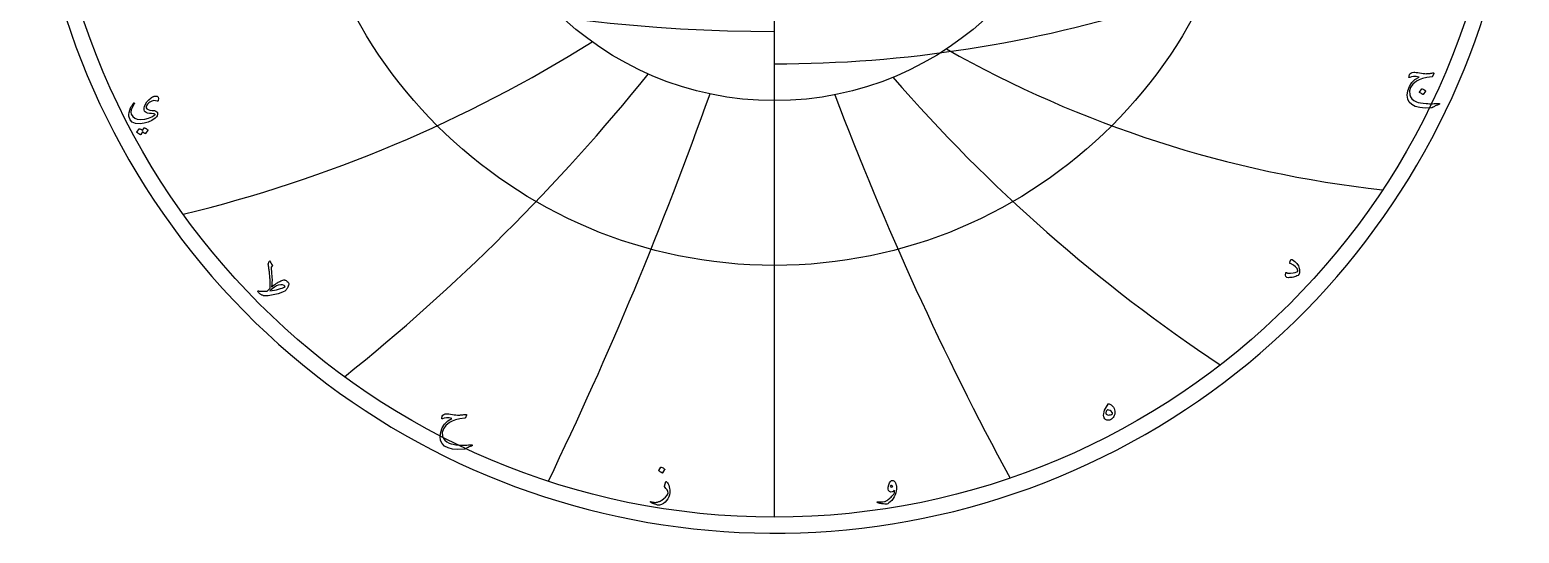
# Model space of a CAD drawing. Header units: millimetres. Extents: x -68 to 68, y -68 to 70.
# Drawn here: x -68.5 to 68.5, y -68.5 to -22.2 of the extents above; entities that cross this region are included whole.
import ezdxf

# ---------------------------------------------------------------- set-up
doc = ezdxf.new("R2010")
doc.units = ezdxf.units.MM
for name, color, linetype in [('CUT_OUTER', 1, 'Continuous'), ('ENGRAVE', 7, 'Continuous'), ('ENGRAVE_FINE', 8, 'Continuous'), ('TEXT', 5, 'Continuous')]:
    doc.layers.add(name, color=color, linetype=linetype)

msp = doc.modelspace()

# ---------------------------------------------------------------- linework, layer by layer
at = {"layer": 'CUT_OUTER'}
msp.add_arc((-0.0002, -0.0002), 68.4749, 142.031029, 87.802838, dxfattribs=at)
at = {"layer": 'ENGRAVE'}
for points in [[(0, -67), (0, 67)], [(0, -67), (0, 67)], [(0, -67), (0, -28.7086)], [(0, -67), (0, -28.7086)]]:
    msp.add_lwpolyline(points, dxfattribs=at)
for radius in [67, 43.8575, 28.7086]:
    msp.add_circle((0, 0), radius, dxfattribs=at)
for centre, radius, start, end in [((-84.2594, 84.2594), 126.9755, 283.613701, 302.105382), ((67.4841, 67.4841), 105.0319, 240.531979, 263.677326), ((-154.4212, 89.1551), 183.6246, 308.729876, 321.057664), ((123.5079, 71.3073), 149.2059, 220.99176, 236.421991), ((-343.9707, 92.1667), 358.7952, 334.253386, 340.41728), ((274.8861, 73.6555), 287.9427, 200.709041, 208.424156)]:
    msp.add_arc(centre, radius, start, end, dxfattribs=at)
at = {"layer": 'ENGRAVE_FINE'}
for centre, radius, start, end in [((0, 90.5061), 115.8272, 270, 305.26668), ((0, 127.2794), 149.6259, 243.541053, 270)]:
    msp.add_arc(centre, radius, start, end, dxfattribs=at)
at = {"layer": 'TEXT'}
for points in [[(60.6133, -26.2412), (60.5111, -26.4711), (60.5018, -26.4863), (60.4909, -26.4977), (60.4784, -26.5055), (60.4643, -26.5094), (59.9919, -26.584), (59.5967, -26.6755), (59.2787, -26.7841), (59.0378, -26.9097), (58.7001, -27.1851), (58.4832, -27.4877), (58.3872, -27.8175), (58.4119, -28.1743), (58.487, -28.3676), (58.6142, -28.5384), (58.7935, -28.6869), (59.0251, -28.8131), (59.1877, -28.8695), (59.3902, -28.9153), (59.6326, -28.9504), (59.915, -28.9749), (60.0651, -28.982), (60.2131, -28.9866), (60.3589, -28.9884), (60.5026, -28.9876), (60.6437, -28.9844), (60.7815, -28.9791), (60.9162, -28.9717), (61.0477, -28.9621), (61.0785, -28.96), (61.103, -28.9621), (61.1211, -28.9685), (61.1328, -28.9791), (61.1392, -28.9922), (61.1413, -29.0057), (61.1392, -29.0198), (61.1328, -29.0345), (61.1282, -29.0423), (61.1227, -29.0488), (61.1164, -29.054), (61.1094, -29.0579), (61.1018, -29.0612), (61.094, -29.0648), (61.0858, -29.0687), (61.0775, -29.0728), (60.9548, -29.1119), (60.8465, -29.1526), (60.7525, -29.195), (60.6729, -29.2389), (60.622, -29.2705), (60.5755, -29.2974), (60.5336, -29.3195), (60.4962, -29.3368), (60.4639, -29.3501), (60.4372, -29.3602), (60.416, -29.3671), (60.4004, -29.3709), (59.8181, -29.3924), (59.3231, -29.3506), (58.9154, -29.2455), (58.595, -29.0771), (58.3635, -28.8461), (58.2267, -28.5576), (58.1846, -28.2116), (58.2373, -27.8082), (58.3768, -27.4018), (58.595, -27.0555), (58.892, -26.7695), (59.2678, -26.5435), (59.0017, -26.4927), (58.7696, -26.4807), (58.5716, -26.5076), (58.4077, -26.5733), (58.3933, -26.5786), (58.38, -26.5818), (58.3677, -26.5829), (58.3566, -26.5818), (58.3472, -26.5784), (58.3406, -26.5723), (58.3366, -26.5635), (58.3353, -26.552), (58.3411, -26.4991), (58.3502, -26.4466), (58.3624, -26.3947), (58.3778, -26.3434), (58.4321, -26.2436), (58.5184, -26.1699), (58.6365, -26.1222), (58.7866, -26.1007), (58.8816, -26.1015), (59.0006, -26.1124), (59.1435, -26.1334), (59.3104, -26.1645), (59.4826, -26.1957), (59.6414, -26.2167), (59.787, -26.2276), (59.9193, -26.2284), (59.9829, -26.2256), (60.0502, -26.2215), (60.1213, -26.216), (60.196, -26.2093), (60.2746, -26.2009), (60.3568, -26.1906), (60.4427, -26.1785), (60.5324, -26.1645), (60.5838, -26.1629), (60.6144, -26.1752), (60.6242, -26.2013), (60.6133, -26.2412)], [(-56.7772, -28.7573), (-56.9151, -28.7113), (-57.0689, -28.7094), (-57.2387, -28.7517), (-57.4244, -28.8382), (-57.5423, -28.9207), (-57.6405, -29.0192), (-57.7191, -29.1336), (-57.7779, -29.264), (-57.7837, -29.2901), (-57.7843, -29.3172), (-57.7795, -29.3454), (-57.7693, -29.3747), (-57.7018, -29.4657), (-57.5884, -29.5344), (-57.4292, -29.5807), (-57.2243, -29.6046), (-57.0221, -29.6262), (-56.8752, -29.6653), (-56.7836, -29.722), (-56.7474, -29.7963), (-56.7434, -29.9517), (-56.774, -30.0901), (-56.8392, -30.2114), (-56.939, -30.3157), (-57.256, -30.5321), (-57.5937, -30.6915), (-57.9522, -30.794), (-58.3314, -30.8395), (-58.7455, -30.8107), (-59.0553, -30.6862), (-59.2607, -30.4658), (-59.3619, -30.1497), (-59.3677, -29.9762), (-59.3427, -29.7877), (-59.2868, -29.5844), (-59.2001, -29.3662), (-59.1699, -29.3055), (-59.1388, -29.247), (-59.107, -29.1905), (-59.0744, -29.1363), (-59.0408, -29.0838), (-59.0058, -29.033), (-58.9695, -28.9838), (-58.9318, -28.9361), (-58.9116, -28.9164), (-58.8935, -28.9085), (-58.8775, -28.9122), (-58.8637, -28.9276), (-58.856, -28.9468), (-58.8541, -28.9659), (-58.8581, -28.9851), (-58.8679, -29.0043), (-59.043, -29.2864), (-59.1468, -29.5408), (-59.1793, -29.7675), (-59.1404, -29.9666), (-59.0154, -30.1763), (-58.8317, -30.3243), (-58.5896, -30.4105), (-58.2888, -30.435), (-57.9035, -30.4044), (-57.5564, -30.3253), (-57.2477, -30.1978), (-56.9773, -30.0219), (-56.9611, -30.007), (-56.955, -29.9921), (-56.959, -29.9772), (-56.9731, -29.9623), (-57.0303, -29.9346), (-57.1296, -29.9112), (-57.2709, -29.8921), (-57.4543, -29.8772), (-57.6408, -29.8543), (-57.7832, -29.8112), (-57.8814, -29.7478), (-57.9354, -29.6643), (-57.9604, -29.5661), (-57.9673, -29.4631), (-57.9562, -29.3553), (-57.9269, -29.2427), (-57.8319, -29.0216), (-57.7002, -28.818), (-57.5317, -28.6319), (-57.3265, -28.4635), (-57.272, -28.4236), (-57.219, -28.389), (-57.1676, -28.3597), (-57.1179, -28.3357), (-57.07, -28.3168), (-57.0242, -28.3027), (-56.9805, -28.2934), (-56.939, -28.2889), (-56.7767, -28.3041), (-56.6772, -28.3751), (-56.6404, -28.5021), (-56.6665, -28.6849), (-56.6862, -28.7341), (-56.7112, -28.7626), (-56.7416, -28.7703), (-56.7772, -28.7573)], [(59.5148, -27.6208), (59.5201, -27.6155), (59.5275, -27.6123), (59.5371, -27.6112), (59.5488, -27.6123), (59.6316, -27.6458), (59.7096, -27.6868), (59.7827, -27.7352), (59.8511, -27.7911), (59.8578, -27.7996), (59.8607, -27.8082), (59.8599, -27.8167), (59.8554, -27.8252), (59.6553, -28.1488), (59.6478, -28.1565), (59.6382, -28.1584), (59.6265, -28.1544), (59.6127, -28.1445), (59.6007, -28.136), (59.5818, -28.1233), (59.556, -28.1062), (59.5233, -28.0849), (59.4831, -28.0594), (59.4349, -28.0296), (59.3788, -27.9955), (59.3146, -27.9572), (59.3061, -27.9508), (59.3018, -27.9444), (59.3018, -27.938), (59.3061, -27.9316)], [(-57.9695, -31.2142), (-57.9642, -31.2089), (-57.9567, -31.2057), (-57.9471, -31.2046), (-57.9354, -31.2057), (-57.8935, -31.2214), (-57.8529, -31.2387), (-57.8137, -31.2576), (-57.7757, -31.2781), (-57.7389, -31.3004), (-57.7028, -31.3249), (-57.6676, -31.3515), (-57.6331, -31.3803), (-57.6264, -31.389), (-57.6235, -31.3984), (-57.6243, -31.4082), (-57.6288, -31.4186), (-57.8332, -31.7422), (-57.8388, -31.7465), (-57.8471, -31.7465), (-57.858, -31.7422), (-57.8715, -31.7337), (-57.8809, -31.7258), (-57.896, -31.715), (-57.9171, -31.7013), (-57.9439, -31.6847), (-57.9769, -31.6649), (-58.0163, -31.6416), (-58.0621, -31.6149), (-58.1143, -31.5846), (-58.2761, -31.8359), (-58.2835, -31.8436), (-58.2931, -31.8455), (-58.3048, -31.8415), (-58.3186, -31.8316), (-58.3306, -31.8231), (-58.3495, -31.8103), (-58.3753, -31.7933), (-58.4081, -31.772), (-58.4482, -31.7465), (-58.4964, -31.7166), (-58.5526, -31.6826), (-58.6167, -31.6443), (-58.6234, -31.6379), (-58.6263, -31.6315), (-58.6255, -31.6251), (-58.621, -31.6187), (-58.4123, -31.3079), (-58.407, -31.3025), (-58.3995, -31.2994), (-58.39, -31.2983), (-58.3783, -31.2994), (-58.3426, -31.3109), (-58.308, -31.3244), (-58.2745, -31.3397), (-58.242, -31.3568), (-58.2106, -31.3756), (-58.1803, -31.3957), (-58.151, -31.4171), (-58.1228, -31.4399)], [(-46.5382, -43.6848), (-46.518, -43.6385), (-46.4999, -43.5975), (-46.4839, -43.5619), (-46.4701, -43.5315), (-46.4586, -43.5068), (-46.4499, -43.4879), (-46.4437, -43.4748), (-46.4403, -43.4676), (-46.4331, -43.4583), (-46.4243, -43.4517), (-46.4139, -43.4477), (-46.402, -43.4464), (-46.3921, -43.448), (-46.3839, -43.4527), (-46.3772, -43.4607), (-46.3721, -43.4719), (-46.3498, -43.5262), (-46.3296, -43.5741), (-46.3115, -43.6156), (-46.2955, -43.6507), (-46.2863, -43.6662), (-46.2758, -43.6827), (-46.264, -43.7002), (-46.2508, -43.7189), (-46.236, -43.7386), (-46.2194, -43.7593), (-46.2009, -43.7811), (-46.1805, -43.804), (-46.1678, -43.8272), (-46.1635, -43.8498), (-46.1678, -43.8719), (-46.1805, -43.8935), (-46.2614, -43.9999), (-46.2724, -44.0172), (-46.2795, -44.035), (-46.283, -44.0534), (-46.2827, -44.0723), (-46.2412, -44.5409), (-46.2146, -44.9207), (-46.2029, -45.2116), (-46.2061, -45.4136), (-46.2105, -45.489), (-46.2151, -45.5578), (-46.2201, -45.62), (-46.2252, -45.6755), (-46.2307, -45.7246), (-46.2364, -45.7675), (-46.2424, -45.8044), (-46.2487, -45.8351), (-46.1213, -45.7377), (-46.0033, -45.6499), (-45.8946, -45.5717), (-45.7952, -45.503), (-45.7054, -45.4437), (-45.6254, -45.3934), (-45.5553, -45.3521), (-45.495, -45.3199), (-45.3877, -45.272), (-45.2874, -45.2347), (-45.194, -45.2081), (-45.1075, -45.1922), (-45.0617, -45.1908), (-45.0138, -45.1996), (-44.9638, -45.2185), (-44.9116, -45.2475), (-44.8084, -45.3207), (-44.7328, -45.3912), (-44.6849, -45.4591), (-44.6647, -45.5243), (-44.666, -45.5969), (-44.6828, -45.6786), (-44.715, -45.7694), (-44.7626, -45.8692), (-44.8158, -45.9674), (-44.8648, -46.0491), (-44.9095, -46.1143), (-44.95, -46.163), (-45.033, -46.2245), (-45.1756, -46.2939), (-45.3779, -46.3714), (-45.6398, -46.4568), (-45.7857, -46.4991), (-45.9341, -46.5366), (-46.0849, -46.5694), (-46.238, -46.5973), (-46.393, -46.6207), (-46.5494, -46.6399), (-46.7071, -46.6548), (-46.8661, -46.6655), (-46.9242, -46.6537), (-46.9795, -46.6399), (-47.0317, -46.6239), (-47.0811, -46.6058), (-47.1281, -46.5856), (-47.1732, -46.5633), (-47.2164, -46.5388), (-47.2578, -46.5122), (-47.3305, -46.4589), (-47.3909, -46.4057), (-47.4391, -46.3525), (-47.475, -46.2993), (-47.4947, -46.2551), (-47.4984, -46.2247), (-47.4862, -46.2082), (-47.458, -46.2056), (-47.3782, -46.215), (-47.2924, -46.2221), (-47.2005, -46.2267), (-47.1024, -46.229), (-46.9982, -46.2289), (-46.8879, -46.2263), (-46.7715, -46.2214), (-46.6489, -46.2141), (-46.3679, -45.9373), (-46.3627, -45.8261), (-46.3599, -45.7138), (-46.3595, -45.6004), (-46.3615, -45.486), (-46.3656, -45.3702), (-46.3716, -45.2528), (-46.3795, -45.1339), (-46.3892, -45.0133), (-46.4001, -44.894), (-46.4115, -44.7786), (-46.4235, -44.6672), (-46.436, -44.5598), (-46.4485, -44.4562), (-46.4605, -44.356), (-46.4719, -44.2592), (-46.4829, -44.166), (-46.4931, -44.0796), (-46.5026, -44.0036), (-46.5112, -43.938), (-46.5191, -43.8828), (-46.5261, -43.8377), (-46.5324, -43.8024), (-46.5378, -43.777), (-46.5425, -43.7615), (-46.5454, -43.7439), (-46.5457, -43.7253), (-46.5433, -43.7056), (-46.5382, -43.6848)], [(47.3702, -43.5897), (47.3871, -43.539), (47.4037, -43.4933), (47.4201, -43.4528), (47.4362, -43.4172), (47.4517, -43.3865), (47.4665, -43.3603), (47.4805, -43.3386), (47.4936, -43.3214), (47.5141, -43.3049), (47.5373, -43.298), (47.5631, -43.3007), (47.5916, -43.3129), (47.8436, -43.4819), (48.0376, -43.678), (48.1736, -43.9013), (48.2516, -44.1517), (48.2625, -44.2233), (48.2697, -44.2933), (48.2731, -44.3617), (48.2729, -44.4285), (48.2686, -44.4932), (48.2601, -44.5552), (48.2473, -44.6145), (48.2303, -44.6712), (48.2151, -44.7016), (48.1952, -44.7287), (48.1704, -44.7527), (48.1409, -44.7734), (48.0392, -44.8232), (47.9344, -44.866), (47.8263, -44.902), (47.7151, -44.931), (47.6012, -44.9536), (47.4851, -44.9704), (47.367, -44.9813), (47.2467, -44.9863), (47.104, -44.9624), (47.0167, -44.882), (46.9848, -44.7452), (47.0082, -44.552), (47.0162, -44.531), (47.0274, -44.5147), (47.0418, -44.5033), (47.0593, -44.4967), (47.0745, -44.4985), (47.0902, -44.5041), (47.1064, -44.5134), (47.1232, -44.5265), (47.1751, -44.5544), (47.2456, -44.5701), (47.3348, -44.5736), (47.4425, -44.5648), (47.6765, -44.5307), (47.8673, -44.4924), (48.015, -44.4498), (48.1196, -44.403), (48.1249, -44.3966), (48.1281, -44.3859), (48.1292, -44.371), (48.1281, -44.3519), (48.056, -44.1507), (47.9163, -43.9729), (47.7089, -43.8186), (47.434, -43.6876), (47.3981, -43.6687), (47.3755, -43.6461), (47.3662, -43.6198), (47.3702, -43.5897)], [(-45.627, -45.6776), (-45.7917, -45.746), (-45.9751, -45.8532), (-46.1771, -45.9993), (-46.3977, -46.1843), (-46.1839, -46.1578), (-45.9809, -46.1252), (-45.7889, -46.0865), (-45.6078, -46.0416), (-45.4379, -45.9912), (-45.2794, -45.9357), (-45.1324, -45.8752), (-44.9968, -45.8096), (-45.0889, -45.6959), (-45.2246, -45.6361), (-45.404, -45.6299), (-45.627, -45.6776)], [(-28.3176, -57.6272), (-28.4198, -57.8572), (-28.4291, -57.8723), (-28.44, -57.8838), (-28.4526, -57.8915), (-28.4667, -57.8955), (-28.939, -57.97), (-29.3342, -58.0616), (-29.6523, -58.1701), (-29.8931, -58.2958), (-30.2308, -58.5712), (-30.4477, -58.8738), (-30.5438, -59.2035), (-30.519, -59.5604), (-30.444, -59.7536), (-30.3168, -59.9245), (-30.1374, -60.073), (-29.9059, -60.1991), (-29.7433, -60.2555), (-29.5408, -60.3013), (-29.2983, -60.3364), (-29.0159, -60.3609), (-28.8659, -60.3681), (-28.7179, -60.3726), (-28.572, -60.3745), (-28.4283, -60.3737), (-28.2873, -60.3705), (-28.1494, -60.3652), (-28.0148, -60.3577), (-27.8833, -60.3481), (-27.8524, -60.346), (-27.8279, -60.3481), (-27.8099, -60.3545), (-27.7981, -60.3652), (-27.7918, -60.3782), (-27.7896, -60.3918), (-27.7918, -60.4059), (-27.7981, -60.4205), (-27.8028, -60.4284), (-27.8083, -60.4349), (-27.8145, -60.4401), (-27.8216, -60.444), (-27.8291, -60.4473), (-27.837, -60.4509), (-27.8451, -60.4547), (-27.8535, -60.4589), (-27.9762, -60.498), (-28.0845, -60.5387), (-28.1784, -60.581), (-28.258, -60.6249), (-28.309, -60.6566), (-28.3554, -60.6835), (-28.3973, -60.7056), (-28.4347, -60.7229), (-28.4671, -60.7362), (-28.4938, -60.7463), (-28.515, -60.7532), (-28.5305, -60.7569), (-29.1128, -60.7785), (-29.6078, -60.7367), (-30.0155, -60.6316), (-30.3359, -60.4631), (-30.5675, -60.2321), (-30.7043, -59.9436), (-30.7463, -59.5977), (-30.6936, -59.1942), (-30.5542, -58.7878), (-30.3359, -58.4416), (-30.0389, -58.1555), (-29.6632, -57.9296), (-29.9293, -57.8787), (-30.1614, -57.8668), (-30.3594, -57.8936), (-30.5233, -57.9594), (-30.5377, -57.9647), (-30.551, -57.9679), (-30.5632, -57.969), (-30.5744, -57.9679), (-30.5837, -57.9644), (-30.5904, -57.9583), (-30.5944, -57.9495), (-30.5957, -57.9381), (-30.5898, -57.8851), (-30.5808, -57.8327), (-30.5685, -57.7808), (-30.5531, -57.7294), (-30.4988, -57.6296), (-30.4126, -57.5559), (-30.2944, -57.5083), (-30.1443, -57.4867), (-30.0493, -57.4875), (-29.9304, -57.4984), (-29.7875, -57.5195), (-29.6206, -57.5506), (-29.4484, -57.5817), (-29.2895, -57.6028), (-29.144, -57.6137), (-29.0117, -57.6145), (-28.9481, -57.6117), (-28.8808, -57.6075), (-28.8097, -57.6021), (-28.7349, -57.5953), (-28.6564, -57.5869), (-28.5742, -57.5767), (-28.4882, -57.5646), (-28.3985, -57.5506), (-28.3472, -57.549), (-28.3166, -57.5612), (-28.3067, -57.5873), (-28.3176, -57.6272)], [(30.6603, -56.5884), (30.6967, -56.5716), (30.738, -56.5682), (30.784, -56.578), (30.8349, -56.6012), (30.9613, -56.6858), (31.068, -56.7821), (31.155, -56.8902), (31.2223, -57.01), (31.2689, -57.1348), (31.2937, -57.2622), (31.2966, -57.3924), (31.2777, -57.5252), (31.2434, -57.6463), (31.1957, -57.7541), (31.1348, -57.8485), (31.0605, -57.9297), (30.9767, -57.9949), (30.887, -58.0415), (30.7915, -58.0694), (30.6901, -58.0787), (30.5575, -58.0691), (30.4495, -58.0319), (30.3659, -57.967), (30.3069, -57.8743), (30.2715, -57.7618), (30.2589, -57.6327), (30.2693, -57.4871), (30.3026, -57.3251), (30.3566, -57.1569), (30.4293, -56.9972), (30.5206, -56.846), (30.6305, -56.7034), (30.6342, -56.6967), (30.6369, -56.6853), (30.6384, -56.669), (30.639, -56.648), (30.6403, -56.6251), (30.6443, -56.6076), (30.651, -56.5953), (30.6603, -56.5884)], [(31.0648, -57.5039), (31.0826, -57.4815), (31.085, -57.4528), (31.072, -57.4177), (31.0435, -57.3761), (30.9448, -57.2686), (30.8487, -57.1931), (30.7553, -57.1494), (30.6645, -57.1377), (30.6214, -57.1454), (30.5815, -57.1686), (30.5448, -57.2072), (30.5112, -57.2612), (30.4844, -57.3195), (30.4676, -57.3708), (30.4609, -57.4153), (30.4644, -57.4528), (30.4942, -57.5217), (30.5453, -57.571), (30.6177, -57.6005), (30.7114, -57.6103), (30.8149, -57.6037), (30.9083, -57.5837), (30.9916, -57.5505), (31.0648, -57.5039)], [(-10.4409, -62.4118), (-10.4355, -62.4065), (-10.4281, -62.4033), (-10.4185, -62.4022), (-10.4068, -62.4033), (-10.324, -62.4368), (-10.2461, -62.4778), (-10.1729, -62.5262), (-10.1045, -62.5821), (-10.0978, -62.5907), (-10.0949, -62.5992), (-10.0957, -62.6077), (-10.1002, -62.6162), (-10.3003, -62.9398), (-10.3078, -62.9475), (-10.3174, -62.9494), (-10.3291, -62.9454), (-10.3429, -62.9356), (-10.3549, -62.927), (-10.3738, -62.9143), (-10.3996, -62.8972), (-10.4323, -62.8759), (-10.4725, -62.8504), (-10.5207, -62.8206), (-10.5769, -62.7865), (-10.641, -62.7482), (-10.6495, -62.7418), (-10.6538, -62.7354), (-10.6538, -62.729), (-10.6495, -62.7227)], [(-10.0065, -63.7361), (-10.0041, -63.7284), (-10.0012, -63.7222), (-9.9978, -63.7177), (-9.9938, -63.7148), (-9.9818, -63.7137), (-9.9672, -63.719), (-9.9499, -63.7307), (-9.9299, -63.7488), (-9.8522, -63.8412), (-9.7851, -63.9479), (-9.7287, -64.069), (-9.6829, -64.2045), (-9.6473, -64.3503), (-9.6254, -64.494), (-9.6175, -64.6356), (-9.6233, -64.775), (-9.6611, -64.9587), (-9.7234, -65.1348), (-9.8101, -65.3036), (-9.9214, -65.4648), (-10.0544, -65.611), (-10.2067, -65.7299), (-10.3781, -65.8217), (-10.5686, -65.8864), (-10.6197, -65.8973), (-10.6708, -65.9002), (-10.7219, -65.8952), (-10.773, -65.8821), (-10.8908, -65.841), (-10.9971, -65.8028), (-11.0919, -65.7676), (-11.1754, -65.7352), (-11.2471, -65.7058), (-11.3068, -65.6793), (-11.3546, -65.6558), (-11.3904, -65.6352), (-11.3979, -65.6288), (-11.4032, -65.6224), (-11.4064, -65.616), (-11.4074, -65.6096), (-11.4066, -65.6014), (-11.4043, -65.5937), (-11.4003, -65.5865), (-11.3947, -65.5798), (-11.3875, -65.5748), (-11.3787, -65.5724), (-11.3683, -65.5726), (-11.3563, -65.5756), (-11.2834, -65.5951), (-11.2137, -65.6112), (-11.1472, -65.6239), (-11.0838, -65.633), (-11.0232, -65.6388), (-10.9646, -65.641), (-10.9082, -65.6398), (-10.8539, -65.6352), (-10.7997, -65.6265), (-10.7437, -65.6133), (-10.6858, -65.5956), (-10.6261, -65.5734), (-10.5645, -65.5464), (-10.501, -65.5143), (-10.4357, -65.4772), (-10.3685, -65.435), (-10.1798, -65.2993), (-10.0183, -65.1519), (-9.8839, -64.9927), (-9.7766, -64.8219), (-9.7697, -64.808), (-9.766, -64.7921), (-9.7654, -64.774), (-9.7681, -64.7537), (-9.8128, -64.6343), (-9.8831, -64.5015), (-9.9789, -64.3554), (-10.1002, -64.1959), (-10.1055, -64.1858), (-10.1087, -64.1768), (-10.1098, -64.1688), (-10.1087, -64.1619)], [(10.5064, -64.0275), (10.5841, -63.847), (10.6682, -63.7188), (10.7587, -63.6426), (10.8555, -63.6187), (10.9162, -63.6293), (10.9748, -63.6613), (11.0312, -63.7145), (11.0855, -63.789), (11.1116, -63.8321), (11.1344, -63.8763), (11.1541, -63.9216), (11.1706, -63.9679), (11.1847, -64.0155), (11.1973, -64.0647), (11.2082, -64.1156), (11.2175, -64.168), (11.2263, -64.2848), (11.2185, -64.4224), (11.1943, -64.5808), (11.1536, -64.7599), (11.0935, -64.9453), (11.011, -65.1229), (10.9061, -65.2924), (10.7789, -65.4539), (10.6456, -65.5947), (10.5266, -65.6977), (10.422, -65.7629), (10.3318, -65.7903), (10.2397, -65.7951), (10.1338, -65.7924), (10.014, -65.7823), (9.8804, -65.7648), (9.8127, -65.7537), (9.75, -65.7419), (9.6924, -65.7292), (9.6399, -65.7158), (9.5921, -65.7021), (9.5488, -65.6886), (9.5101, -65.6755), (9.4759, -65.6626), (9.4557, -65.6514), (9.4419, -65.6391), (9.4344, -65.6258), (9.4333, -65.6115), (9.44, -65.5971), (9.4514, -65.5881), (9.4677, -65.5843), (9.4887, -65.5859), (9.6529, -65.6019), (9.8134, -65.603), (9.9701, -65.5891), (10.1232, -65.5604), (10.1704, -65.5457), (10.2227, -65.5231), (10.28, -65.4925), (10.3424, -65.4539), (10.4099, -65.4073), (10.4824, -65.3528), (10.56, -65.2903), (10.6426, -65.2197), (10.7235, -65.1468), (10.7959, -65.0771), (10.8598, -65.0106), (10.9152, -64.9472), (10.9617, -64.8868), (10.9993, -64.8291), (11.0277, -64.774), (11.0472, -64.7215), (11.036, -64.6422), (11.0237, -64.5831), (11.0104, -64.5443), (10.9961, -64.5257), (10.9096, -64.6276), (10.8119, -64.6821), (10.703, -64.6893), (10.583, -64.6491), (10.484, -64.5624), (10.4383, -64.4299), (10.4457, -64.2516), (10.5064, -64.0275)], [(10.8939, -64.185), (10.8311, -64.1089), (10.7661, -64.0807), (10.6991, -64.1004), (10.6299, -64.168), (10.6863, -64.2138), (10.7491, -64.2319), (10.8183, -64.2223), (10.8939, -64.185)]]:
    msp.add_lwpolyline(points, close=True, dxfattribs=at)

doc.saveas('drawing.dxf')
